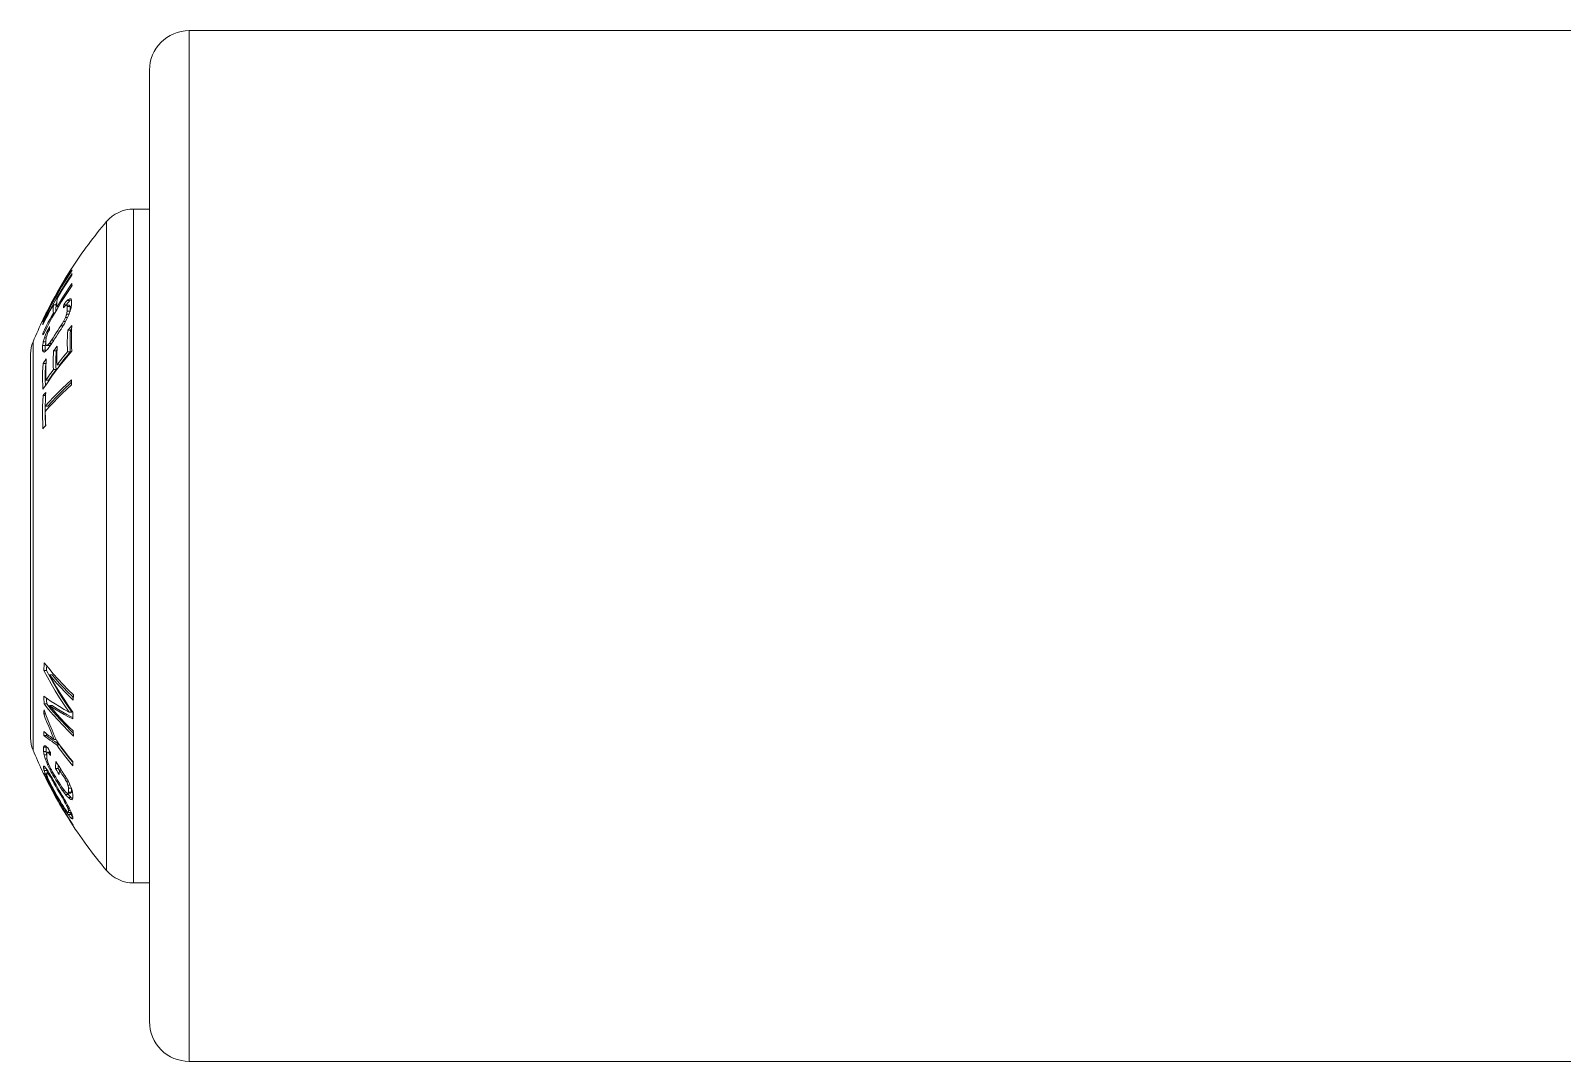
# Model space of a CAD drawing. Header units: centimetres. Extents: x 118932 to 154602, y -32682 to -23521.
# Drawn here: x 129526.82 to 129546.14, y -27757.22 to -27744.22 of the extents above; entities that cross this region are included whole.
import ezdxf

# ---------------------------------------------------------------- set-up
doc = ezdxf.new("R2010")
doc.units = ezdxf.units.CM
doc.header["$LTSCALE"] = 50
doc.header["$MEASUREMENT"] = 0
doc.layers.add('GEN_02_TF_Mobilya', color=7, linetype='Continuous', lineweight=5, true_color=0x745e3d)

# ---------------------------------------------------------------- blocks, each defined once
blk = doc.blocks.new('spor aletleri 2')
at = {"layer": 'GEN_02_TF_Mobilya'}
for p, q in [((-25.849, -143.1), (-25.849, -131.101)), ((-26.391, -133.009), (-26.391, -141.192)), ((-27.036, -134.058), (-27.018, -134.027)), ((-27.015, -134.083), (-26.998, -134.083)), ((-26.931, -134.058), (-26.896, -134.058)), ((-26.889, -134.005), (-26.854, -134.005)), ((-26.886, -134.078), (-26.85, -134.078)), ((-27.191, -134.287), (-27.183, -134.287)), ((-27.155, -134.184), (-27.149, -134.184)), ((-27.195, -134.415), (-27.181, -134.415)), ((-27.174, -134.476), (-27.152, -134.476)), ((-27.145, -134.401), (-27.126, -134.401)), ((-26.881, -134.38), (-26.845, -134.38)), ((-27.349, -139.522), (-27.349, -134.679)), ((-27.318, -134.526), (-27.318, -139.675)), ((-27.197, -134.571), (-27.164, -134.571)), ((-27.189, -134.526), (-27.156, -134.526)), ((-27.06, -134.641), (-27.026, -134.641)), ((-27.192, -134.8), (-27.159, -134.8)), ((-27.192, -135.203), (-27.16, -135.203)), ((-27.182, -138.671), (-27.149, -138.671)), ((-27.178, -139.092), (-27.145, -139.092)), ((-27.186, -139.638), (-27.152, -139.638)), ((-27.186, -139.692), (-27.153, -139.692)), ((-27.122, -139.709), (-27.137, -139.702)), ((-27.186, -139.903), (-27.154, -139.903)), ((-27.178, -139.878), (-27.176, -139.878)), ((-27.164, -139.784), (-27.142, -139.784)), ((-27.137, -139.961), (-27.145, -139.96)), ((-27.134, -140.039), (-27.126, -140.039)), ((-27.122, -139.979), (-27.104, -139.979)), ((-27.105, -140.099), (-27.098, -140.099)), ((-27.07, -140.064), (-27.056, -140.064)), ((-27.068, -139.989), (-27.049, -139.989)), ((-26.894, -140.074), (-26.869, -140.074)), ((-26.878, -140.117), (-26.85, -140.117)), ((-27.067, -140.17), (-27.06, -140.17)), ((-26.908, -140.234), (-26.873, -140.234)), ((-26.949, -140.374), (-26.941, -140.374)), ((-26.92, -140.325), (-26.905, -140.325)), ((-26.895, -140.372), (-26.879, -140.372)), ((-26.879, -140.409), (-26.861, -140.409)), ((-26.875, -140.487), (-26.839, -140.487)), ((-26.871, -140.435), (-26.848, -140.435))]:
    blk.add_line(p, q, dxfattribs=at)
at = {"layer": 'GEN_02_TF_Mobilya', "flags": 128}
blk.add_lwpolyline([(-7.451, -130.601), (-25.349, -130.601), (-25.349, -143.6), (-7.451, -143.6)], close=True, dxfattribs=at)
for points in [[(-25.849, -132.851), (-26.049, -132.851), (-26.049, -141.35), (-25.849, -141.35)], [(-26.83, -133.598), (-26.831, -133.599), (-26.896, -133.702), (-26.956, -133.803), (-27.011, -133.902), (-27.063, -133.998), (-27.111, -134.093), (-27.155, -134.184), (-27.105, -134.087), (-27.054, -133.991), (-27, -133.896), (-26.945, -133.802), (-26.888, -133.708), (-26.83, -133.616), (-26.829, -133.617), (-26.829, -133.618), (-26.828, -133.618), (-26.828, -133.619), (-26.827, -133.62), (-26.826, -133.621), (-26.893, -133.726), (-26.958, -133.832), (-27.02, -133.94), (-27.08, -134.049), (-27.137, -134.16), (-27.192, -134.272), (-27.193, -134.271), (-27.194, -134.27), (-27.195, -134.269), (-27.195, -134.268), (-27.196, -134.267), (-27.196, -134.266)], [(-27.189, -134.266), (-27.196, -134.266), (-27.155, -134.176), (-27.11, -134.084), (-27.061, -133.99), (-27.009, -133.893), (-26.952, -133.795), (-26.913, -133.729), (-26.891, -133.694)], [(-26.826, -133.663), (-26.827, -133.667), (-26.828, -133.671), (-26.828, -133.675), (-26.829, -133.678), (-26.829, -133.682), (-26.83, -133.686), (-26.862, -133.734), (-26.893, -133.782), (-26.925, -133.831), (-26.955, -133.879), (-26.985, -133.929), (-27.015, -133.978), (-27.016, -133.996), (-27.017, -134.013), (-27.018, -134.031), (-27.018, -134.048), (-27.017, -134.066), (-27.015, -134.083), (-26.985, -134.034), (-26.955, -133.985), (-26.925, -133.936), (-26.894, -133.887), (-26.862, -133.839), (-26.83, -133.791), (-26.829, -133.795), (-26.829, -133.799), (-26.828, -133.803), (-26.828, -133.806), (-26.827, -133.81), (-26.826, -133.814), (-26.893, -133.915), (-26.958, -134.017), (-27.02, -134.12), (-27.08, -134.225), (-27.137, -134.331), (-27.192, -134.438), (-27.193, -134.434), (-27.193, -134.43), (-27.194, -134.427), (-27.194, -134.423), (-27.195, -134.419), (-27.195, -134.415), (-27.174, -134.373), (-27.152, -134.33), (-27.13, -134.288), (-27.107, -134.246), (-27.084, -134.205), (-27.061, -134.163), (-27.044, -134.163)], [(-27.061, -134.163), (-27.063, -134.145), (-27.064, -134.128), (-27.064, -134.11), (-27.063, -134.093), (-27.062, -134.075), (-27.06, -134.058), (-27.084, -134.099), (-27.107, -134.141), (-27.129, -134.183), (-27.151, -134.225), (-27.173, -134.268), (-27.194, -134.31), (-27.194, -134.306), (-27.194, -134.302), (-27.193, -134.299), (-27.192, -134.295), (-27.192, -134.291), (-27.191, -134.287), (-27.136, -134.18), (-27.079, -134.074), (-27.019, -133.97), (-26.957, -133.866), (-26.893, -133.764), (-26.826, -133.663)], [(-27.029, -134.136), (-27.029, -134.128), (-27.03, -134.11), (-27.029, -134.093), (-27.028, -134.075), (-27.026, -134.058), (-27.06, -134.058)], [(-26.851, -134.138), (-26.886, -134.138), (-26.886, -134.128), (-26.886, -134.118), (-26.886, -134.108), (-26.886, -134.098), (-26.886, -134.088), (-26.886, -134.078), (-26.887, -134.076), (-26.888, -134.074), (-26.889, -134.071), (-26.891, -134.069), (-26.892, -134.066), (-26.893, -134.064), (-26.909, -134.068), (-26.913, -134.073), (-26.934, -134.098), (-26.934, -134.091), (-26.933, -134.084), (-26.932, -134.078), (-26.932, -134.071), (-26.931, -134.065), (-26.931, -134.058), (-26.917, -134.04), (-26.903, -134.022), (-26.896, -134.013), (-26.889, -134.005), (-26.878, -133.997), (-26.867, -133.99), (-26.856, -133.983), (-26.84, -133.985)], [(-26.893, -134.064), (-26.858, -134.064), (-26.857, -134.066), (-26.855, -134.069), (-26.854, -134.071), (-26.853, -134.074), (-26.852, -134.076), (-26.85, -134.078), (-26.85, -134.088), (-26.851, -134.098), (-26.851, -134.108), (-26.851, -134.118), (-26.851, -134.128), (-26.851, -134.138), (-26.852, -134.144), (-26.857, -134.161), (-26.868, -134.186), (-26.879, -134.211), (-26.89, -134.236), (-26.907, -134.266)], [(-26.896, -134.064), (-26.896, -134.058), (-26.882, -134.04), (-26.868, -134.022), (-26.854, -134.005), (-26.837, -133.994)], [(-26.836, -134.081), (-26.838, -134.096), (-26.841, -134.111), (-26.846, -134.128), (-26.852, -134.144)], [(-26.84, -133.985), (-26.839, -133.989), (-26.838, -133.992), (-26.837, -133.996), (-26.835, -133.999), (-26.834, -134.003), (-26.833, -134.006), (-26.833, -134.016), (-26.833, -134.026), (-26.833, -134.036), (-26.833, -134.046), (-26.833, -134.056), (-26.833, -134.066), (-26.836, -134.081)], [(-26.884, -134.651), (-26.885, -134.606), (-26.886, -134.56), (-26.886, -134.515), (-26.885, -134.47), (-26.883, -134.425), (-26.881, -134.38), (-26.863, -134.36), (-26.845, -134.339), (-26.828, -134.319), (-26.831, -134.373), (-26.832, -134.427), (-26.833, -134.481), (-26.832, -134.535), (-26.831, -134.589), (-26.828, -134.643), (-26.894, -134.721), (-26.959, -134.8), (-27.021, -134.879), (-27.081, -134.96), (-27.138, -135.042), (-27.193, -135.124), (-27.196, -135.07), (-27.197, -135.016), (-27.198, -134.962), (-27.197, -134.908), (-27.195, -134.854), (-27.192, -134.8), (-27.179, -134.779), (-27.166, -134.759), (-27.152, -134.739)], [(-27.084, -134.504), (-27.065, -134.474), (-27.046, -134.444), (-27.026, -134.414), (-27.007, -134.384), (-26.987, -134.354), (-26.967, -134.324), (-26.94, -134.324)], [(-26.937, -134.319), (-26.95, -134.341), (-26.964, -134.364), (-26.984, -134.393), (-27.004, -134.423), (-27.023, -134.453), (-27.043, -134.483)], [(-26.967, -134.324), (-26.951, -134.297), (-26.935, -134.269), (-26.908, -134.269)], [(-26.907, -134.266), (-26.923, -134.297), (-26.937, -134.319)], [(-26.935, -134.269), (-26.922, -134.245), (-26.91, -134.22), (-26.883, -134.22)], [(-26.91, -134.22), (-26.902, -134.198), (-26.899, -134.191), (-26.894, -134.176), (-26.864, -134.176)], [(-26.894, -134.176), (-26.891, -134.163), (-26.89, -134.157), (-26.887, -134.144), (-26.886, -134.138)], [(-27.198, -134.631), (-27.198, -134.621), (-27.198, -134.611), (-27.198, -134.601), (-27.198, -134.591), (-27.198, -134.581), (-27.197, -134.571), (-27.195, -134.556), (-27.192, -134.541), (-27.189, -134.526), (-27.182, -134.501), (-27.174, -134.476), (-27.16, -134.439), (-27.145, -134.401), (-27.133, -134.379), (-27.121, -134.357), (-27.109, -134.334), (-27.109, -134.341), (-27.11, -134.348), (-27.111, -134.354), (-27.111, -134.361), (-27.112, -134.367), (-27.112, -134.374), (-27.119, -134.388), (-27.134, -134.417), (-27.141, -134.439), (-27.149, -134.461), (-27.152, -134.473), (-27.154, -134.486), (-27.157, -134.499), (-27.157, -134.509), (-27.157, -134.519), (-27.157, -134.529), (-27.157, -134.539), (-27.157, -134.549), (-27.157, -134.558), (-27.156, -134.561), (-27.155, -134.563), (-27.154, -134.566), (-27.152, -134.568), (-27.151, -134.57), (-27.15, -134.573), (-27.135, -134.569), (-27.101, -134.569)], [(-27.113, -134.546), (-27.108, -134.539), (-27.093, -134.518), (-27.084, -134.504), (-27.056, -134.504)], [(-27.043, -134.483), (-27.062, -134.514), (-27.08, -134.544), (-27.093, -134.562)], [(-27.062, -134.876), (-27.063, -134.837), (-27.064, -134.798), (-27.064, -134.759), (-27.063, -134.72), (-27.062, -134.681), (-27.06, -134.641), (-27.045, -134.621), (-27.03, -134.6), (-27.015, -134.58), (-27.016, -134.619), (-27.017, -134.658), (-27.018, -134.697), (-27.018, -134.736), (-27.017, -134.775), (-27.016, -134.814), (-26.994, -134.787), (-26.973, -134.759), (-26.951, -134.732), (-26.929, -134.705), (-26.906, -134.678), (-26.884, -134.651), (-26.848, -134.651), (-26.85, -134.606), (-26.851, -134.56), (-26.851, -134.515), (-26.85, -134.47), (-26.848, -134.425), (-26.845, -134.38), (-26.83, -134.363)], [(-27.173, -134.652), (-27.19, -134.652), (-27.192, -134.648), (-27.193, -134.645), (-27.194, -134.641), (-27.195, -134.638), (-27.197, -134.634), (-27.198, -134.631), (-27.165, -134.631), (-27.165, -134.621), (-27.165, -134.611), (-27.165, -134.601), (-27.164, -134.591), (-27.164, -134.581), (-27.164, -134.571), (-27.163, -134.564), (-27.16, -134.549), (-27.157, -134.534)], [(-27.127, -134.609), (-27.137, -134.621), (-27.147, -134.632), (-27.157, -134.64), (-27.166, -134.647), (-27.176, -134.654), (-27.19, -134.652)], [(-27.16, -134.642), (-27.163, -134.634), (-27.165, -134.631)], [(-27.155, -135.009), (-27.122, -135.009), (-27.107, -134.987), (-27.091, -134.964), (-27.076, -134.942), (-27.06, -134.92), (-27.044, -134.898), (-27.028, -134.876), (-27.029, -134.837), (-27.03, -134.798), (-27.03, -134.759), (-27.029, -134.72), (-27.028, -134.681), (-27.026, -134.641), (-27.017, -134.628)], [(-27.15, -134.573), (-27.116, -134.573), (-27.101, -134.569), (-27.088, -134.555)], [(-27.135, -134.569), (-27.124, -134.557), (-27.113, -134.546), (-27.082, -134.546)], [(-27.093, -134.562), (-27.105, -134.58), (-27.117, -134.597), (-27.127, -134.609)], [(-27.016, -134.814), (-26.981, -134.814), (-26.96, -134.787), (-26.938, -134.759), (-26.916, -134.732), (-26.894, -134.705), (-26.871, -134.678), (-26.848, -134.651)], [(-27.162, -135.078), (-27.163, -135.07), (-27.164, -135.016), (-27.165, -134.962), (-27.164, -134.908), (-27.162, -134.854), (-27.159, -134.8), (-27.155, -134.793)], [(-27.152, -134.739), (-27.154, -134.784), (-27.156, -134.829), (-27.157, -134.874), (-27.157, -134.919), (-27.157, -134.964), (-27.155, -135.009), (-27.14, -134.987), (-27.125, -134.964), (-27.109, -134.942), (-27.094, -134.92), (-27.078, -134.898), (-27.062, -134.876), (-27.028, -134.876)], [(-27.131, -135.339), (-27.164, -135.339), (-27.164, -135.31), (-27.163, -135.28), (-27.162, -135.251), (-27.161, -135.222), (-27.16, -135.193), (-27.158, -135.163), (-27.17, -135.177), (-27.181, -135.19), (-27.192, -135.203), (-27.195, -135.273), (-27.197, -135.342), (-27.198, -135.412), (-27.197, -135.482), (-27.196, -135.551), (-27.193, -135.621), (-27.182, -135.607), (-27.17, -135.594), (-27.159, -135.581), (-27.16, -135.551), (-27.162, -135.522), (-27.163, -135.493), (-27.163, -135.464), (-27.164, -135.434), (-27.164, -135.405), (-27.164, -135.342), (-27.164, -135.339), (-27.114, -135.282), (-27.061, -135.225), (-27.007, -135.168), (-26.951, -135.113), (-26.893, -135.058), (-26.833, -135.003), (-26.833, -135.025), (-26.833, -135.047), (-26.833, -135.069), (-26.893, -135.123), (-26.951, -135.178), (-27.007, -135.234), (-27.061, -135.29), (-27.114, -135.347), (-27.164, -135.405)], [(-27.131, -135.339), (-27.08, -135.282), (-27.027, -135.225), (-26.973, -135.168), (-26.916, -135.113), (-26.858, -135.058), (-26.833, -135.036)], [(-27.161, -135.583), (-27.162, -135.551), (-27.164, -135.482), (-27.165, -135.412)], [(-27.112, -138.725), (-27.065, -138.779), (-27.018, -138.833), (-26.968, -138.887), (-26.918, -138.94), (-26.865, -138.992), (-26.812, -139.044), (-26.81, -139.022), (-26.809, -139), (-26.807, -138.979), (-26.875, -138.914), (-26.94, -138.847), (-27.003, -138.78), (-27.063, -138.712), (-27.121, -138.643), (-27.177, -138.574), (-27.178, -138.59), (-27.179, -138.606), (-27.18, -138.622), (-27.181, -138.639), (-27.182, -138.655), (-27.182, -138.671), (-27.138, -138.755), (-27.09, -138.84), (-27.038, -138.927), (-26.983, -139.015), (-26.925, -139.104), (-26.862, -139.195), (-26.827, -139.195), (-26.89, -139.104), (-26.949, -139.015), (-27.004, -138.927), (-27.056, -138.84), (-27.104, -138.755), (-27.149, -138.671), (-27.148, -138.655), (-27.147, -138.639), (-27.146, -138.612)], [(-26.81, -139.011), (-26.83, -138.992), (-26.882, -138.94), (-26.934, -138.887), (-26.983, -138.833), (-27.031, -138.779), (-27.078, -138.725), (-27.112, -138.725), (-27.07, -138.8), (-27.025, -138.877), (-26.977, -138.955), (-26.927, -139.034), (-26.874, -139.114), (-26.817, -139.195), (-26.817, -139.224), (-26.817, -139.253), (-26.817, -139.281), (-26.873, -139.253), (-26.927, -139.224), (-26.977, -139.196), (-27.025, -139.168), (-27.07, -139.141), (-27.112, -139.114)], [(-26.817, -139.263), (-26.838, -139.253), (-26.892, -139.224), (-26.943, -139.196), (-26.991, -139.168), (-27.036, -139.141), (-27.079, -139.114), (-27.112, -139.114), (-27.066, -139.168), (-27.018, -139.222), (-26.969, -139.276), (-26.918, -139.329), (-26.866, -139.381), (-26.812, -139.433), (-26.81, -139.454), (-26.809, -139.476), (-26.807, -139.498), (-26.875, -139.432), (-26.94, -139.366), (-27.003, -139.299), (-27.064, -139.231), (-27.122, -139.162), (-27.178, -139.092), (-27.179, -139.076), (-27.18, -139.06), (-27.181, -139.044), (-27.182, -139.028), (-27.183, -139.011), (-27.183, -138.995), (-27.138, -139.027), (-27.09, -139.06), (-27.038, -139.093), (-26.983, -139.126), (-26.925, -139.161), (-26.862, -139.195)], [(-26.81, -139.461), (-26.84, -139.432), (-26.905, -139.366), (-26.969, -139.299), (-27.03, -139.231), (-27.089, -139.162), (-27.145, -139.092), (-27.146, -139.076), (-27.147, -139.06), (-27.148, -139.044), (-27.149, -139.02)], [(-27.161, -139.219), (-27.183, -139.219), (-27.182, -139.202), (-27.181, -139.185), (-27.18, -139.168), (-27.157, -139.23), (-27.132, -139.293), (-27.106, -139.358), (-27.079, -139.423), (-27.05, -139.489), (-27.02, -139.557), (-26.988, -139.602), (-26.955, -139.646), (-26.921, -139.69), (-26.887, -139.734), (-26.853, -139.777), (-26.817, -139.82), (-26.817, -139.837), (-26.817, -139.855), (-26.817, -139.872), (-26.853, -139.828), (-26.887, -139.785), (-26.921, -139.741), (-26.955, -139.697), (-26.988, -139.653), (-27.02, -139.608), (-26.985, -139.608), (-27.016, -139.588), (-27.045, -139.568), (-27.073, -139.549), (-27.099, -139.529), (-27.124, -139.511), (-27.148, -139.492), (-27.149, -139.468)], [(-27.028, -139.539), (-27.051, -139.539), (-27.075, -139.484), (-27.099, -139.429), (-27.121, -139.376), (-27.143, -139.323), (-27.164, -139.271), (-27.183, -139.219)], [(-27.148, -139.492), (-27.181, -139.492), (-27.182, -139.475), (-27.183, -139.458), (-27.184, -139.441), (-27.163, -139.457)], [(-27.02, -139.608), (-27.05, -139.588), (-27.079, -139.568), (-27.107, -139.549), (-27.133, -139.529), (-27.158, -139.511), (-27.181, -139.492)], [(-27.163, -139.457), (-27.143, -139.473), (-27.122, -139.489), (-27.099, -139.505), (-27.075, -139.522), (-27.051, -139.539)], [(-27.179, -139.735), (-27.181, -139.72), (-27.184, -139.706), (-27.186, -139.692), (-27.186, -139.683), (-27.186, -139.674), (-27.186, -139.665), (-27.186, -139.656), (-27.186, -139.647), (-27.186, -139.638), (-27.184, -139.635), (-27.183, -139.632), (-27.182, -139.629), (-27.18, -139.626), (-27.179, -139.624), (-27.178, -139.621), (-27.162, -139.622), (-27.153, -139.631), (-27.143, -139.639), (-27.133, -139.648), (-27.121, -139.667), (-27.109, -139.686), (-27.096, -139.705), (-27.097, -139.711), (-27.098, -139.717), (-27.098, -139.723), (-27.099, -139.729), (-27.099, -139.735), (-27.1, -139.741), (-27.118, -139.715), (-27.122, -139.709), (-27.096, -139.709)], [(-27.134, -139.858), (-27.145, -139.833), (-27.154, -139.808), (-27.164, -139.784), (-27.169, -139.767), (-27.174, -139.751), (-27.179, -139.735), (-27.145, -139.735), (-27.148, -139.72), (-27.151, -139.706), (-27.153, -139.692), (-27.153, -139.683), (-27.153, -139.674), (-27.153, -139.665), (-27.153, -139.656), (-27.153, -139.647), (-27.152, -139.638), (-27.15, -139.633)], [(-27.096, -139.705), (-27.103, -139.702), (-27.137, -139.702), (-27.138, -139.704), (-27.14, -139.706), (-27.141, -139.708), (-27.142, -139.71), (-27.143, -139.712), (-27.145, -139.713), (-27.145, -139.722), (-27.145, -139.731), (-27.145, -139.74), (-27.145, -139.749), (-27.145, -139.758), (-27.145, -139.767), (-27.143, -139.78), (-27.14, -139.792), (-27.138, -139.804), (-27.13, -139.826)], [(-26.817, -139.828), (-26.852, -139.785), (-26.886, -139.741), (-26.92, -139.697), (-26.953, -139.653), (-26.985, -139.608)], [(-27.179, -139.933), (-27.18, -139.928), (-27.181, -139.923), (-27.183, -139.918), (-27.184, -139.913), (-27.185, -139.908), (-27.186, -139.903), (-27.186, -139.899), (-27.186, -139.895), (-27.186, -139.891), (-27.186, -139.887), (-27.186, -139.883), (-27.186, -139.878), (-27.178, -139.876), (-27.173, -139.881), (-27.168, -139.886), (-27.163, -139.891), (-27.153, -139.905), (-27.144, -139.919), (-27.133, -139.933), (-27.124, -139.949), (-27.114, -139.965), (-27.104, -139.981), (-27.092, -140.003), (-27.079, -140.024), (-27.067, -140.046), (-27.048, -140.08), (-27.028, -140.114), (-27.009, -140.148), (-26.989, -140.182), (-26.969, -140.216), (-26.949, -140.249), (-26.935, -140.273), (-26.922, -140.297), (-26.908, -140.32), (-26.892, -140.35), (-26.875, -140.381), (-26.864, -140.403), (-26.853, -140.425), (-26.842, -140.447), (-26.836, -140.461)], [(-27.164, -139.972), (-27.169, -139.959), (-27.174, -139.946), (-27.179, -139.933), (-27.145, -139.933)], [(-27.135, -139.96), (-27.138, -139.952), (-27.145, -139.933), (-27.149, -139.918), (-27.152, -139.908)], [(-27.105, -139.92), (-27.113, -139.903), (-27.13, -139.868), (-27.134, -139.858), (-27.118, -139.858)], [(-27.13, -139.826), (-27.123, -139.847), (-27.112, -139.872)], [(-27.112, -139.872), (-27.101, -139.897), (-27.096, -139.906), (-27.086, -139.925), (-27.071, -139.953)], [(-26.95, -140.178), (-26.97, -140.147), (-26.99, -140.115), (-27.01, -140.084), (-27.029, -140.052), (-27.049, -140.021), (-27.068, -139.989), (-27.08, -139.966), (-27.093, -139.943), (-27.105, -139.92), (-27.088, -139.92)], [(-27.035, -139.908), (-27.035, -139.893), (-27.034, -139.878), (-27.033, -139.863), (-27.032, -139.848), (-27.031, -139.833), (-27.029, -139.818), (-27.009, -139.85), (-26.99, -139.881), (-26.967, -139.917), (-26.949, -139.944), (-26.928, -139.976), (-26.908, -140.007), (-26.891, -140.035), (-26.874, -140.063), (-26.863, -140.088), (-26.852, -140.112), (-26.841, -140.137), (-26.835, -140.154), (-26.83, -140.17), (-26.825, -140.186), (-26.822, -140.201), (-26.82, -140.215), (-26.817, -140.229), (-26.817, -140.238), (-26.817, -140.247), (-26.817, -140.256), (-26.817, -140.265), (-26.817, -140.274), (-26.817, -140.283), (-26.819, -140.286), (-26.82, -140.289), (-26.821, -140.292), (-26.823, -140.294), (-26.824, -140.297), (-26.825, -140.3), (-26.842, -140.299), (-26.853, -140.29), (-26.864, -140.282), (-26.875, -140.273)], [(-26.985, -139.929), (-26.986, -139.938), (-26.986, -139.947), (-26.987, -139.956), (-26.987, -139.965), (-26.988, -139.974), (-26.988, -139.983), (-27.004, -139.958), (-27.02, -139.933), (-27.035, -139.908), (-27.001, -139.908)], [(-26.985, -139.933), (-27.001, -139.908), (-27, -139.893), (-27, -139.878), (-26.999, -139.867)], [(-26.894, -140.03), (-26.919, -140.03), (-26.931, -140.013), (-26.942, -139.997), (-26.953, -139.98), (-26.964, -139.963), (-26.974, -139.946), (-26.985, -139.929), (-26.959, -139.929)], [(-26.873, -140.525), (-26.876, -140.525), (-26.932, -140.435), (-26.985, -140.343), (-27.037, -140.251), (-27.088, -140.158), (-27.136, -140.064), (-27.183, -139.969), (-27.18, -139.969), (-27.124, -140.081), (-27.066, -140.192), (-27.006, -140.301), (-26.943, -140.41), (-26.878, -140.516), (-26.811, -140.622), (-26.815, -140.622), (-26.881, -140.522), (-26.941, -140.425), (-26.99, -140.343), (-26.998, -140.329), (-27.035, -140.262)], [(-26.908, -140.439), (-26.922, -140.417), (-26.936, -140.396), (-26.949, -140.374), (-26.97, -140.34), (-26.99, -140.307), (-27.009, -140.273), (-27.029, -140.239), (-27.048, -140.205), (-27.067, -140.17), (-27.08, -140.147), (-27.092, -140.123), (-27.105, -140.099), (-27.12, -140.069), (-27.134, -140.039), (-27.149, -140.005), (-27.159, -139.983), (-27.164, -139.972), (-27.145, -139.972)], [(-27.1, -140.013), (-27.104, -140.007), (-27.118, -139.984), (-27.122, -139.979), (-27.127, -139.973), (-27.132, -139.967), (-27.137, -139.961), (-27.116, -139.961), (-27.145, -139.96), (-27.145, -139.964), (-27.145, -139.968), (-27.145, -139.972), (-27.145, -139.976), (-27.145, -139.981), (-27.145, -139.985), (-27.144, -139.989), (-27.141, -139.998), (-27.139, -140.007), (-27.138, -140.011), (-27.13, -140.029), (-27.123, -140.047), (-27.112, -140.071), (-27.1, -140.094), (-27.095, -140.104), (-27.08, -140.133), (-27.07, -140.152)], [(-26.952, -140.268), (-26.973, -140.234), (-26.993, -140.201), (-27.012, -140.167), (-27.032, -140.133), (-27.051, -140.099), (-27.07, -140.064), (-27.077, -140.052), (-27.095, -140.022), (-27.1, -140.013), (-27.085, -140.013)], [(-27.071, -139.953), (-27.052, -139.985), (-27.032, -140.016), (-27.013, -140.048), (-26.993, -140.079), (-26.973, -140.111), (-26.953, -140.142), (-26.937, -140.164)], [(-26.87, -140.153), (-26.873, -140.141), (-26.876, -140.129), (-26.878, -140.117), (-26.889, -140.088), (-26.894, -140.074), (-26.907, -140.052), (-26.919, -140.03)], [(-27.079, -140.182), (-27.048, -140.238), (-26.995, -140.332), (-26.938, -140.427)], [(-27.07, -140.152), (-27.051, -140.186), (-27.032, -140.22), (-27.013, -140.254), (-26.993, -140.288), (-26.973, -140.322), (-26.953, -140.355), (-26.936, -140.381), (-26.92, -140.406), (-26.908, -140.424), (-26.895, -140.441), (-26.89, -140.447)], [(-26.907, -140.349), (-26.92, -140.325), (-26.936, -140.297), (-26.952, -140.268), (-26.938, -140.268)], [(-26.887, -140.216), (-26.873, -140.234), (-26.862, -140.247), (-26.851, -140.26), (-26.84, -140.273), (-26.875, -140.273), (-26.881, -140.266), (-26.892, -140.254), (-26.903, -140.241), (-26.908, -140.234), (-26.922, -140.216), (-26.943, -140.187), (-26.95, -140.178), (-26.926, -140.178)], [(-26.937, -140.164), (-26.92, -140.186), (-26.908, -140.199)], [(-26.908, -140.199), (-26.895, -140.212), (-26.879, -140.219)], [(-26.835, -140.207), (-26.871, -140.207), (-26.872, -140.209), (-26.874, -140.211), (-26.875, -140.213), (-26.876, -140.215), (-26.878, -140.217), (-26.879, -140.219), (-26.843, -140.219), (-26.842, -140.217), (-26.841, -140.215), (-26.839, -140.213), (-26.838, -140.211), (-26.837, -140.209), (-26.835, -140.207), (-26.835, -140.198), (-26.835, -140.189), (-26.835, -140.18), (-26.835, -140.162), (-26.835, -140.155)], [(-26.871, -140.207), (-26.871, -140.198), (-26.871, -140.189), (-26.871, -140.18), (-26.871, -140.171), (-26.871, -140.162), (-26.87, -140.153), (-26.835, -140.153)], [(-26.82, -140.288), (-26.829, -140.282), (-26.84, -140.273)], [(-26.842, -140.529), (-26.853, -140.515), (-26.864, -140.501), (-26.875, -140.487), (-26.889, -140.466), (-26.908, -140.439), (-26.897, -140.439)], [(-26.817, -140.529), (-26.842, -140.529), (-26.831, -140.538), (-26.825, -140.543), (-26.819, -140.542), (-26.817, -140.541), (-26.817, -140.537), (-26.817, -140.533), (-26.817, -140.529), (-26.817, -140.525), (-26.817, -140.52), (-26.817, -140.516), (-26.819, -140.511), (-26.82, -140.507), (-26.821, -140.502), (-26.823, -140.497), (-26.824, -140.492), (-26.825, -140.487), (-26.831, -140.474), (-26.835, -140.46), (-26.871, -140.46), (-26.871, -140.456), (-26.871, -140.451), (-26.871, -140.447), (-26.871, -140.443), (-26.871, -140.439), (-26.871, -140.435), (-26.873, -140.426), (-26.875, -140.422), (-26.877, -140.413), (-26.879, -140.409), (-26.888, -140.387), (-26.895, -140.372), (-26.907, -140.349)], [(-26.89, -140.447), (-26.884, -140.453), (-26.879, -140.459), (-26.871, -140.46)], [(-26.817, -140.515), (-26.823, -140.508), (-26.834, -140.494), (-26.839, -140.487), (-26.858, -140.46)]]:
    blk.add_lwpolyline(points, dxfattribs=at)
at = {"layer": 'GEN_02_TF_Mobilya'}
for centre, radius, start, end in [((-25.349, -131.101), 0.5, 89.9993, 179.9993), ((-26.049, -133.301), 0.45, 89.9993, 139.5974), ((-22.051, -136.703), 5.699, 139.5974, 146.9817), ((-22.051, -136.703), 5.699, 151.2227, 157.5389), ((-26.949, -134.679), 0.4, 157.5389, 179.9993), ((-26.949, -139.522), 0.4, 179.9993, 202.4598), ((-22.051, -137.498), 5.699, 202.4598, 208.1105), ((-22.051, -137.498), 5.699, 212.297, 220.4013), ((-26.049, -140.9), 0.45, 220.4013, 269.9993), ((-25.349, -143.1), 0.5, 179.9993, 269.9993)]:
    blk.add_arc(centre, radius, start, end, dxfattribs=at)
blk = doc.blocks.new('c blok level -1 tefriş')
blk.add_blockref('spor aletleri 2', (-32.486, 927.178, -0.003))

msp = doc.modelspace()

# ---------------------------------------------------------------- block references
msp.add_blockref('c blok level -1 tefriş', (129586.651, -28540.795, 0.003))

doc.saveas('drawing.dxf')
